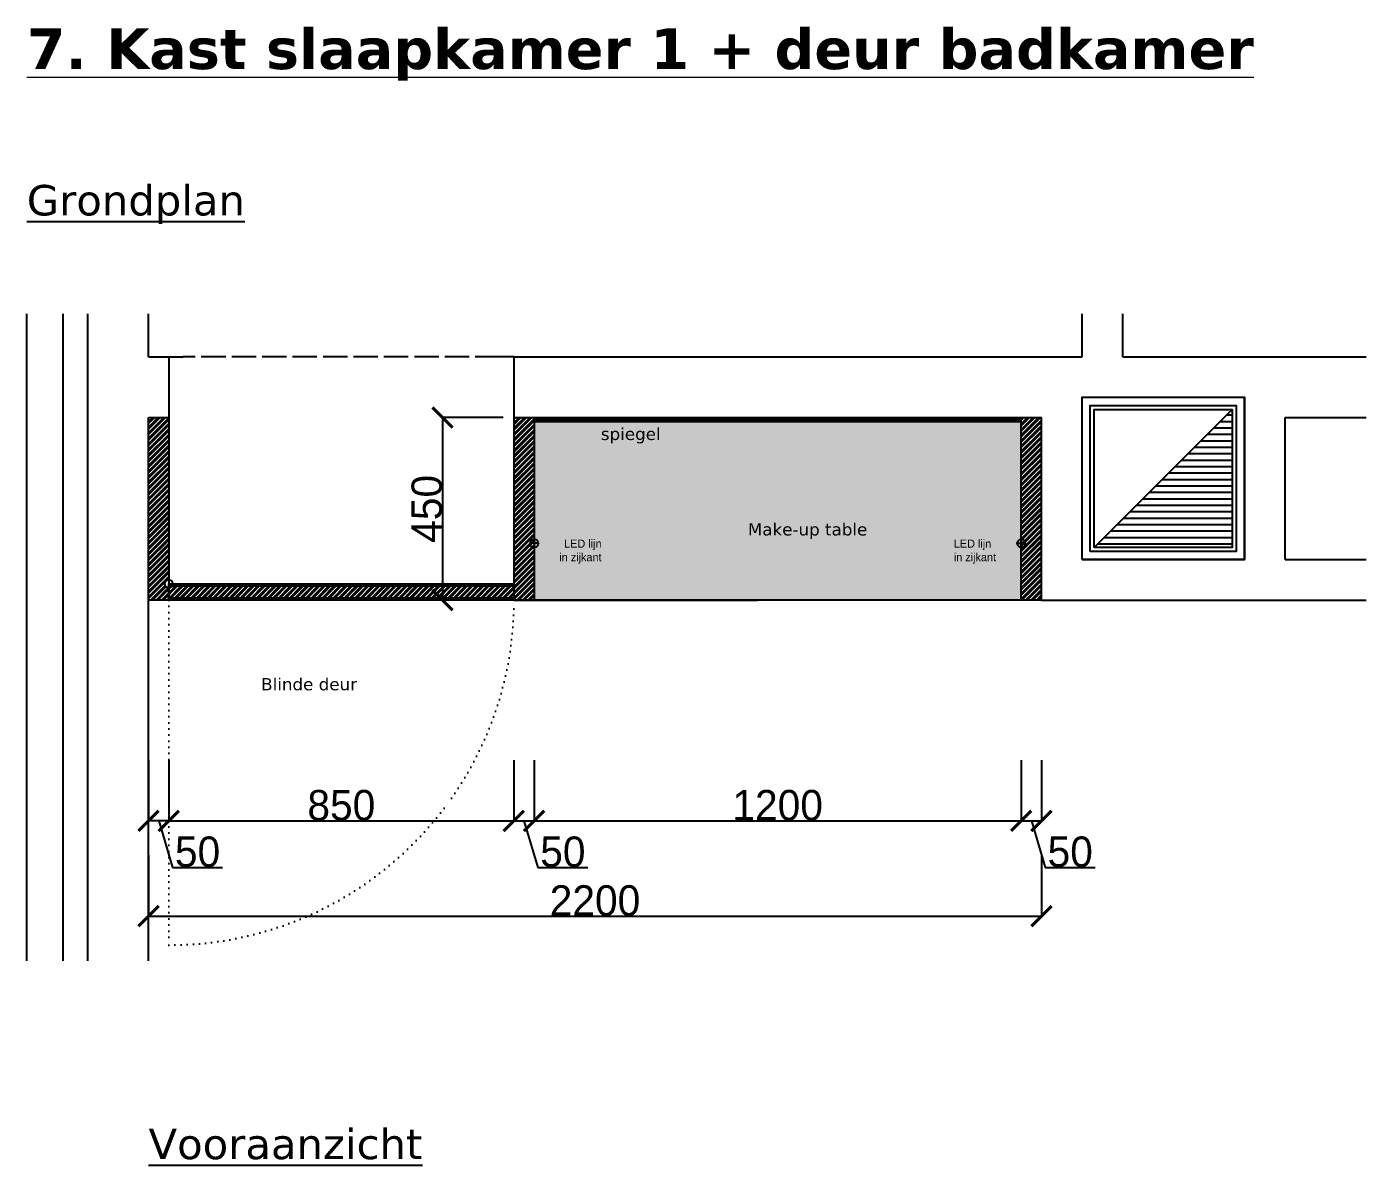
# Model space of a CAD drawing. Header units: millimetres. Extents: x -153917 to -31303, y -39726 to 31262.
# Drawn here: x -120427 to -117127, y -17944 to -15138 of the extents above; entities that cross this region are included whole.
import ezdxf

# ---------------------------------------------------------------- set-up
doc = ezdxf.new("R2010")
doc.units = ezdxf.units.MM
doc.header["$LTSCALE"] = 5
doc.linetypes.add('ACAD_ISO02W100', pattern=[15, 12, -3])
doc.linetypes.add('ACAD_ISO07W100', pattern=[3, 0, -3])
for name, color, linetype in [('Bemating', 1, 'Continuous'), ('Deuren', 8, 'Continuous'), ('invulling muren', 252, 'Continuous'), ('Meubel', 8, 'Continuous'), ('muren', 7, 'Continuous'), ('spiegel', 141, 'Continuous'), ('Tekst', 7, 'Continuous'), ('Verlichting', 1, 'Continuous')]:
    doc.layers.add(name, color=color, linetype=linetype)
doc.layers.add('Nummering schrijnwerkerij', color=80, linetype='Continuous', lineweight=0)
doc.layers.add('parket', color=7, linetype='Continuous', true_color=0xe6d6b7)
doc.styles.add('Geneva', font='')
doc.styles.get('Geneva').set_extended_font_data('Geneva')
doc.dimstyles.new('ISO-25', dxfattribs={"dimtxt": 100, "dimasz": 25, "dimexe": 1.25, "dimexo": 0.625, "dimtad": 1, "dimtxsty": 'Standard', "dimblk": 'ARCHTICK', "dimcen": 2.5, "dimse1": 1, "dimse2": 1, "dimadec": 0, "dimazin": 0, "dimtfac": 1, "dimtmove": 0, "dimatfit": 3, "dimfxl": 1, "dimarcsym": 0})

# ---------------------------------------------------------------- blocks, each defined once
blk = doc.blocks.new('_ArchTick')
at = {"color": 0, "linetype": 'ByBlock', "const_width": 0.15}
blk.add_lwpolyline([(-0.5, -0.5), (0.5, 0.5)], dxfattribs=at)
blk = doc.blocks.new('*D977')
at = {"layer": 'Bemating', "color": 0, "lineweight": -2, "transparency": 16777216}
for p, q in [((-120127.3, -17179.9), (-120127.3, -17331.2)), ((-117927.3, -17179.9), (-117927.3, -17331.2)), ((-120127.3, -17329.9), (-117927.3, -17329.9))]:
    blk.add_line(p, q, dxfattribs=at)
at = {"layer": 'Defpoints', "color": 0, "transparency": 16777216}
for p in [(-120127.3, -16643.7), (-117927.3, -16643.7), (-117927.3, -17329.9)]:
    blk.add_point(p, dxfattribs=at)
at = {"layer": 'Bemating', "color": 0, "lineweight": -2, "transparency": 16777216, "xscale": 50, "yscale": 50, "zscale": 50, "rotation": 180}
blk.add_blockref('_ArchTick', (-120127.3, -17329.9), dxfattribs=at)
at = {"layer": 'Bemating', "color": 0, "lineweight": -2, "transparency": 16777216, "xscale": 50, "yscale": 50, "zscale": 50}
blk.add_blockref('_ArchTick', (-117927.3, -17329.9), dxfattribs=at)
at = {"layer": 'Bemating', "color": 0, "transparency": 16777216, "insert": (-119027.3, -17291.8), "char_height": 75, "attachment_point": 5, "style": 'Geneva'}
blk.add_mtext('2200', dxfattribs=at)
blk = doc.blocks.new('*D978')
at = {"layer": 'Bemating', "color": 0, "lineweight": -2, "transparency": 16777216}
for p, q in [((-120077.3, -16945.1), (-120077.3, -17096.3)), ((-119227.3, -16945.1), (-119227.3, -17096.3)), ((-120077.3, -17095.1), (-119227.3, -17095.1))]:
    blk.add_line(p, q, dxfattribs=at)
at = {"layer": 'Defpoints', "color": 0, "transparency": 16777216}
for p in [(-120077.3, -16551.1), (-119227.3, -16551.1), (-119227.3, -17095.1)]:
    blk.add_point(p, dxfattribs=at)
at = {"layer": 'Bemating', "color": 0, "lineweight": -2, "transparency": 16777216, "xscale": 50, "yscale": 50, "zscale": 50, "rotation": 180}
blk.add_blockref('_ArchTick', (-120077.3, -17095.1), dxfattribs=at)
at = {"layer": 'Bemating', "color": 0, "lineweight": -2, "transparency": 16777216, "xscale": 50, "yscale": 50, "zscale": 50}
blk.add_blockref('_ArchTick', (-119227.3, -17095.1), dxfattribs=at)
at = {"layer": 'Bemating', "color": 0, "transparency": 16777216, "insert": (-119652.3, -17056.9), "char_height": 75, "attachment_point": 5, "style": 'Geneva'}
blk.add_mtext('850', dxfattribs=at)
blk = doc.blocks.new('*D979')
at = {"layer": 'Bemating', "color": 0, "lineweight": -2, "transparency": 16777216}
for p, q in [((-119227.3, -16945.1), (-119227.3, -17096.3)), ((-119177.3, -16945.1), (-119177.3, -17096.3)), ((-119227.3, -17095.1), (-119177.3, -17095.1)), ((-119202.3, -17095.1), (-119167.9, -17209.7)), ((-119167.9, -17209.7), (-119045.2, -17209.7))]:
    blk.add_line(p, q, dxfattribs=at)
at = {"layer": 'Defpoints', "color": 0, "transparency": 16777216}
for p in [(-119227.3, -16551.1), (-119177.3, -16551.1), (-119177.3, -17095.1)]:
    blk.add_point(p, dxfattribs=at)
at = {"layer": 'Bemating', "color": 0, "lineweight": -2, "transparency": 16777216, "xscale": 50, "yscale": 50, "zscale": 50, "rotation": 180}
blk.add_blockref('_ArchTick', (-119227.3, -17095.1), dxfattribs=at)
at = {"layer": 'Bemating', "color": 0, "lineweight": -2, "transparency": 16777216, "xscale": 50, "yscale": 50, "zscale": 50}
blk.add_blockref('_ArchTick', (-119177.3, -17095.1), dxfattribs=at)
at = {"layer": 'Bemating', "color": 0, "transparency": 16777216, "insert": (-119106.5, -17171.6), "char_height": 75, "attachment_point": 5, "style": 'Geneva'}
blk.add_mtext('50', dxfattribs=at)
blk = doc.blocks.new('*D980')
at = {"layer": 'Bemating', "color": 0, "lineweight": -2, "transparency": 16777216}
for p, q in [((-119177.3, -16945.1), (-119177.3, -17096.3)), ((-117977.3, -16945.1), (-117977.3, -17096.3)), ((-119177.3, -17095.1), (-117977.3, -17095.1))]:
    blk.add_line(p, q, dxfattribs=at)
at = {"layer": 'Defpoints', "color": 0, "transparency": 16777216}
for p in [(-119177.3, -16551.1), (-117977.3, -16551.1), (-117977.3, -17095.1)]:
    blk.add_point(p, dxfattribs=at)
at = {"layer": 'Bemating', "color": 0, "lineweight": -2, "transparency": 16777216, "xscale": 50, "yscale": 50, "zscale": 50, "rotation": 180}
blk.add_blockref('_ArchTick', (-119177.3, -17095.1), dxfattribs=at)
at = {"layer": 'Bemating', "color": 0, "lineweight": -2, "transparency": 16777216, "xscale": 50, "yscale": 50, "zscale": 50}
blk.add_blockref('_ArchTick', (-117977.3, -17095.1), dxfattribs=at)
at = {"layer": 'Bemating', "color": 0, "transparency": 16777216, "insert": (-118577.3, -17056.9), "char_height": 75, "attachment_point": 5, "style": 'Geneva'}
blk.add_mtext('1200', dxfattribs=at)
blk = doc.blocks.new('*D981')
at = {"layer": 'Bemating', "color": 0, "lineweight": -2, "transparency": 16777216}
for p, q in [((-117977.3, -16945.1), (-117977.3, -17096.3)), ((-117927.3, -16945.1), (-117927.3, -17096.3)), ((-117977.3, -17095.1), (-117927.3, -17095.1)), ((-117952.3, -17095.1), (-117917.9, -17209.7)), ((-117917.9, -17209.7), (-117795.2, -17209.7))]:
    blk.add_line(p, q, dxfattribs=at)
at = {"layer": 'Defpoints', "color": 0, "transparency": 16777216}
for p in [(-117977.3, -16551.1), (-117927.3, -16551.1), (-117927.3, -17095.1)]:
    blk.add_point(p, dxfattribs=at)
at = {"layer": 'Bemating', "color": 0, "lineweight": -2, "transparency": 16777216, "xscale": 50, "yscale": 50, "zscale": 50, "rotation": 180}
blk.add_blockref('_ArchTick', (-117977.3, -17095.1), dxfattribs=at)
at = {"layer": 'Bemating', "color": 0, "lineweight": -2, "transparency": 16777216, "xscale": 50, "yscale": 50, "zscale": 50}
blk.add_blockref('_ArchTick', (-117927.3, -17095.1), dxfattribs=at)
at = {"layer": 'Bemating', "color": 0, "transparency": 16777216, "insert": (-117856.5, -17171.6), "char_height": 75, "attachment_point": 5, "style": 'Geneva'}
blk.add_mtext('50', dxfattribs=at)
blk = doc.blocks.new('*D982')
at = {"layer": 'Bemating', "color": 0, "lineweight": -2, "transparency": 16777216}
for p, q in [((-120127.3, -16945.1), (-120127.3, -17096.3)), ((-120077.3, -16945.1), (-120077.3, -17096.3)), ((-120077.3, -17095.1), (-120127.3, -17095.1)), ((-120102.3, -17095.1), (-120067.9, -17209.7)), ((-120067.9, -17209.7), (-119945.2, -17209.7))]:
    blk.add_line(p, q, dxfattribs=at)
at = {"layer": 'Defpoints', "color": 0, "transparency": 16777216}
for p in [(-120127.3, -16551.1), (-120077.3, -16551.1), (-120127.3, -17095.1)]:
    blk.add_point(p, dxfattribs=at)
at = {"layer": 'Bemating', "color": 0, "lineweight": -2, "transparency": 16777216, "xscale": 50, "yscale": 50, "zscale": 50, "rotation": 180}
blk.add_blockref('_ArchTick', (-120127.3, -17095.1), dxfattribs=at)
at = {"layer": 'Bemating', "color": 0, "lineweight": -2, "transparency": 16777216, "xscale": 50, "yscale": 50, "zscale": 50}
blk.add_blockref('_ArchTick', (-120077.3, -17095.1), dxfattribs=at)
at = {"layer": 'Bemating', "color": 0, "transparency": 16777216, "insert": (-120006.5, -17171.6), "char_height": 75, "attachment_point": 5, "style": 'Geneva'}
blk.add_mtext('50', dxfattribs=at)
blk = doc.blocks.new('*D983')
at = {"layer": 'Bemating', "color": 0, "lineweight": -2, "transparency": 16777216}
for p, q in [((-119253.2, -16101.1), (-119404.5, -16101.1)), ((-119403.2, -16101.1), (-119403.2, -16551.1)), ((-119253.2, -16551.1), (-119404.5, -16551.1))]:
    blk.add_line(p, q, dxfattribs=at)
at = {"layer": 'Defpoints', "color": 0, "transparency": 16777216}
for p in [(-119227.3, -16101.1), (-119403.2, -16551.1), (-119177.3, -16551.1)]:
    blk.add_point(p, dxfattribs=at)
at = {"layer": 'Bemating', "color": 0, "lineweight": -2, "transparency": 16777216, "xscale": 50, "yscale": 50, "zscale": 50}
for p, rotation in [((-119403.2, -16101.1), 90), ((-119403.2, -16551.1), 270)]:
    blk.add_blockref('_ArchTick', p, dxfattribs=dict(at, rotation=rotation))
at = {"layer": 'Bemating', "color": 0, "transparency": 16777216, "insert": (-119441.4, -16326.1), "char_height": 75, "attachment_point": 5, "rotation": 90, "style": 'Geneva'}
blk.add_mtext('450', dxfattribs=at)

msp = doc.modelspace()

# ---------------------------------------------------------------- hatches: boundary and pattern name
at = {"layer": 'invulling muren', "transparency": 33554687}
h = msp.add_hatch(dxfattribs=at)
h.set_pattern_fill('ANSI32', color=256)
h.set_pattern_definition([(45, (-3391.815, 0), (-6.7351921, 6.7351921), []), (45, (-3387.3245, 0), (-6.7351921, 6.7351921), [])])
h.paths.add_polyline_path([(-120077.262, -16101.099), (-120127.262, -16101.099), (-120127.262, -16551.099), (-120077.262, -16551.099), (-120077.262, -16521.099, -0.41421356), (-120087.262, -16511.099, -0.41421356), (-120077.262, -16501.099)])
h.paths.add_polyline_path([(-119227.262, -16516.099), (-120068.602, -16516.099, -0.26794919), (-120077.262, -16521.099), (-120077.262, -16546.099), (-119227.262, -16546.099)])
h.paths.add_polyline_path([(-119177.262, -16101.099), (-119227.262, -16101.099), (-119227.262, -16551.099), (-119177.262, -16551.099)])
h.paths.add_polyline_path([(-117927.262, -16101.099), (-117977.262, -16101.099), (-117977.262, -16551.099), (-117927.262, -16551.099)])
at = {"layer": 'invulling muren'}
h = msp.add_hatch(dxfattribs=at)
h.set_pattern_fill('LINE', color=256, scale=5, angle=180)
h.set_pattern_definition([(180, (-95355.445, 93728.544), (-2e-15, -15.875), [])])
h.paths.add_polyline_path([(-117797.262, -16421.099), (-117457.262, -16421.099), (-117457.262, -16081.099)])
at = {"layer": 'parket', "transparency": 33554687}
h = msp.add_hatch(color=256, dxfattribs=at)
h.dxf.hatch_style = 1
h.paths.add_polyline_path([(-117977.262, -16111.099), (-119177.262, -16111.099), (-119177.262, -16551.099), (-118627.262, -16551.099), (-117977.262, -16551.099)])

# ---------------------------------------------------------------- linework, layer by layer
at = {"layer": 'Deuren'}
for p, q in [((-120077.262, -15951.099), (-120042.262, -15951.099)), ((-119227.262, -15951.099), (-119262.262, -15951.099)), ((-120077.262, -16001.099), (-120077.262, -16101.099)), ((-119227.262, -16001.099), (-119227.262, -16101.099))]:
    msp.add_line(p, q, dxfattribs=at)
at = {"layer": 'Deuren', "linetype": 'ACAD_ISO02W100'}
msp.add_line((-119262.262, -15951.099), (-120042.262, -15951.099), dxfattribs=at)
at = {"layer": 'Deuren', "linetype": 'ACAD_ISO07W100'}
msp.add_line((-120077.262, -16551.099), (-120077.262, -17401.099), dxfattribs=at)
msp.add_arc((-120077.262, -16551.099), 850, 270, 0, dxfattribs=at)
at = {"layer": 'invulling muren'}
for p, q in [((-117827.262, -16451.099), (-117427.262, -16451.099)), ((-117927.262, -16551.099), (-117527.262, -16551.099))]:
    msp.add_line(p, q, dxfattribs=at)
at = {"layer": 'Meubel'}
for p, q in [((-120077.262, -16101.099), (-120077.262, -16551.099)), ((-119227.262, -16101.099), (-119227.262, -16551.099)), ((-119177.262, -16101.099), (-119177.262, -16551.099)), ((-117977.262, -16551.099), (-117977.262, -16101.099)), ((-120077.262, -16551.099), (-120077.262, -16511.099)), ((-120077.262, -16551.099), (-120077.262, -16511.099)), ((-120077.262, -16511.099), (-119227.262, -16511.099)), ((-120077.262, -16516.099), (-119227.262, -16516.099)), ((-117927.262, -16551.099), (-120127.262, -16551.099)), ((-119227.262, -16546.099), (-120077.262, -16546.099)), ((-119227.262, -16551.099), (-118627.262, -16551.099)), ((-117927.262, -16551.099), (-117977.262, -16551.099))]:
    msp.add_line(p, q, dxfattribs=at)
msp.add_circle((-120077.262, -16511.099), 10, dxfattribs=at)
at = {"layer": 'muren'}
for p, q in [((-120427.262, -17440.015), (-120427.262, -15845.61)), ((-120337.262, -17440.015), (-120337.262, -15845.61)), ((-120277.262, -17440.015), (-120277.262, -15845.61)), ((-120127.262, -15951.099), (-120127.262, -15845.61)), ((-117827.262, -15951.099), (-117827.262, -15845.61)), ((-117727.262, -15951.099), (-117727.262, -15845.61)), ((-120127.262, -15951.099), (-120077.262, -15951.099)), ((-120127.262, -15951.099), (-120077.262, -15951.099)), ((-120077.262, -15951.099), (-120077.262, -16101.099)), ((-119227.262, -15951.099), (-117827.262, -15951.099)), ((-119227.262, -15951.099), (-119227.262, -16101.099)), ((-117927.262, -15951.099), (-117827.262, -15951.099)), ((-117727.262, -15951.099), (-117127.262, -15951.099)), ((-120077.262, -16001.099), (-120077.262, -16101.099)), ((-120077.262, -16001.099), (-120077.262, -16101.099)), ((-119227.262, -16001.099), (-119227.262, -16101.099)), ((-119227.262, -16001.099), (-119227.262, -16101.099)), ((-117827.262, -16051.099), (-117527.262, -16051.099)), ((-117827.262, -16451.099), (-117827.262, -16051.099)), ((-117527.262, -16051.099), (-117427.262, -16051.099)), ((-117427.262, -16451.099), (-117427.262, -16051.099)), ((-120127.262, -17440.015), (-120127.262, -16101.099)), ((-120127.262, -16101.099), (-120077.262, -16101.099)), ((-119227.262, -16101.099), (-117927.262, -16101.099)), ((-117927.262, -16551.099), (-117927.262, -16101.099)), ((-117797.262, -16421.099), (-117457.262, -16081.099)), ((-117327.262, -16451.099), (-117327.262, -16101.099)), ((-117327.262, -16101.099), (-117127.262, -16101.099)), ((-117327.262, -16451.099), (-117127.262, -16451.099)), ((-117827.262, -16551.099), (-117527.262, -16551.099)), ((-117527.262, -16551.099), (-117327.262, -16551.099)), ((-117327.262, -16551.099), (-117127.262, -16551.099))]:
    msp.add_line(p, q, dxfattribs=at)
for points in [[(-117827.262, -16451.099), (-117827.262, -16051.099), (-117427.262, -16051.099), (-117427.262, -16451.099)], [(-117827.262, -16451.099), (-117827.262, -16051.099), (-117427.262, -16051.099), (-117427.262, -16451.099)], [(-117807.262, -16431.099), (-117807.262, -16071.099), (-117447.262, -16071.099), (-117447.262, -16431.099)], [(-117797.262, -16421.099), (-117797.262, -16081.099), (-117457.262, -16081.099), (-117457.262, -16421.099)]]:
    msp.add_lwpolyline(points, close=True, dxfattribs=at)
at = {"layer": 'spiegel'}
for p, q in [((-119177.262, -16101.099), (-119177.262, -16111.099)), ((-119177.262, -16106.099), (-117977.262, -16106.099)), ((-119177.262, -16111.099), (-117977.262, -16111.099))]:
    msp.add_line(p, q, dxfattribs=at)
at = {"layer": 'Verlichting'}
for p, q in [((-119167.262, -16411.099), (-119187.262, -16411.099)), ((-119177.262, -16401.099), (-119177.262, -16421.099)), ((-117987.262, -16411.099), (-117967.262, -16411.099)), ((-117977.262, -16401.099), (-117977.262, -16421.099))]:
    msp.add_line(p, q, dxfattribs=at)
for centre in [(-119177.262, -16411.099), (-117977.262, -16411.099)]:
    msp.add_circle(centre, 10, dxfattribs=at)

# ---------------------------------------------------------------- texts
at = {"layer": 'Nummering schrijnwerkerij', "insert": (-120427.262, -15142.311), "char_height": 100, "attachment_point": 1}
msp.add_mtext_dynamic_manual_height_columns('{\\fVerdana|b1|i0|c0|p34;\\L7. Kast slaapkamer 1 + deur badkamer}', width=8225.00244, gutter_width=12.5, heights=[0], dxfattribs=at)
at = {"layer": 'spiegel', "insert": (-119012.867, -16126.427), "char_height": 30, "attachment_point": 1}
msp.add_mtext_dynamic_manual_height_columns('{\\fVerdana|b0|i0|c0|p34;spiegel}', width=513.71165, gutter_width=12.5, heights=[0], dxfattribs=at)
at = {"layer": 'Tekst', "char_height": 75, "width": 2800, "attachment_point": 1}
for s, insert in [('{\\fVerdana|b0|i0|c0|p34;\\LGrondplan}', (-120427.262, -15527.959)), ('{\\fVerdana|b0|i0|c0|p34;\\LVooraanzicht}', (-120127.262, -17853.698))]:
    msp.add_mtext(s, dxfattribs=dict(at, insert=insert))
at = {"layer": 'Tekst', "char_height": 30, "attachment_point": 1}
for s, insert in [('{\\fVerdana|b0|i0|c0|p34;Make-up table}', (-118650.666, -16361.734)), ('{\\fVerdana|b0|i0|c0|p34;Blinde deur}', (-119849.78, -16743.249))]:
    msp.add_mtext_dynamic_manual_height_columns(s, width=513.71165, gutter_width=12.5, heights=[0], dxfattribs=dict(at, insert=insert))
at = {"layer": 'Verlichting', "char_height": 20, "width": 292.14835}
for insert, attachment_point in [((-119011.242, -16401.873), 3), ((-118143.282, -16401.873), 1)]:
    msp.add_mtext('LED lijn\\Pin zijkant', dxfattribs=dict(at, insert=insert, attachment_point=attachment_point))

# ---------------------------------------------------------------- dimensions: what is measured, and where the dimension line sits
at = {"layer": 'Bemating'}
dim = msp.add_linear_dim(base=(-119403.231, -16551.099), p1=(-119227.262, -16101.099), p2=(-119177.262, -16551.099), angle=90, dimstyle='ISO-25', override={"dimtxt": 75, "dimasz": 50, "dimtxsty": 'Geneva', "dimse1": 0, "dimse2": 0, "dimtmove": 1, "dimfxl": 150, "dimfxlon": 1}, dxfattribs=at)
dim.commit()
dim.dimension.update_dxf_attribs({"geometry": '*D983', "text_midpoint": (-119441.356, -16326.099)})
for base, p1, p2, picture, middle in [((-120127.262, -17095.055), (-120077.262, -16551.099), (-120127.262, -16551.099), '*D982', (-120067.231, -17171.617)), ((-119227.262, -17095.055), (-120077.262, -16551.099), (-119227.262, -16551.099), '*D978', (-119652.262, -17056.93)), ((-119177.262, -17095.055), (-119227.262, -16551.099), (-119177.262, -16551.099), '*D979', (-119167.231, -17171.617)), ((-117977.262, -17095.055), (-119177.262, -16551.099), (-117977.262, -16551.099), '*D980', (-118577.262, -17056.93)), ((-117927.262, -17095.055), (-117977.262, -16551.099), (-117927.262, -16551.099), '*D981', (-117917.231, -17171.617)), ((-117927.262, -17329.9), (-120127.262, -16643.709), (-117927.262, -16643.709), '*D977', (-119027.262, -17291.775))]:
    dim = msp.add_linear_dim(base=base, p1=p1, p2=p2, dimstyle='ISO-25', override={"dimtxt": 75, "dimasz": 50, "dimtxsty": 'Geneva', "dimse1": 0, "dimse2": 0, "dimtmove": 1, "dimfxl": 150, "dimfxlon": 1}, dxfattribs=at)
    dim.commit()
    dim.dimension.update_dxf_attribs({"geometry": picture, "text_midpoint": middle})

doc.saveas('drawing.dxf')
